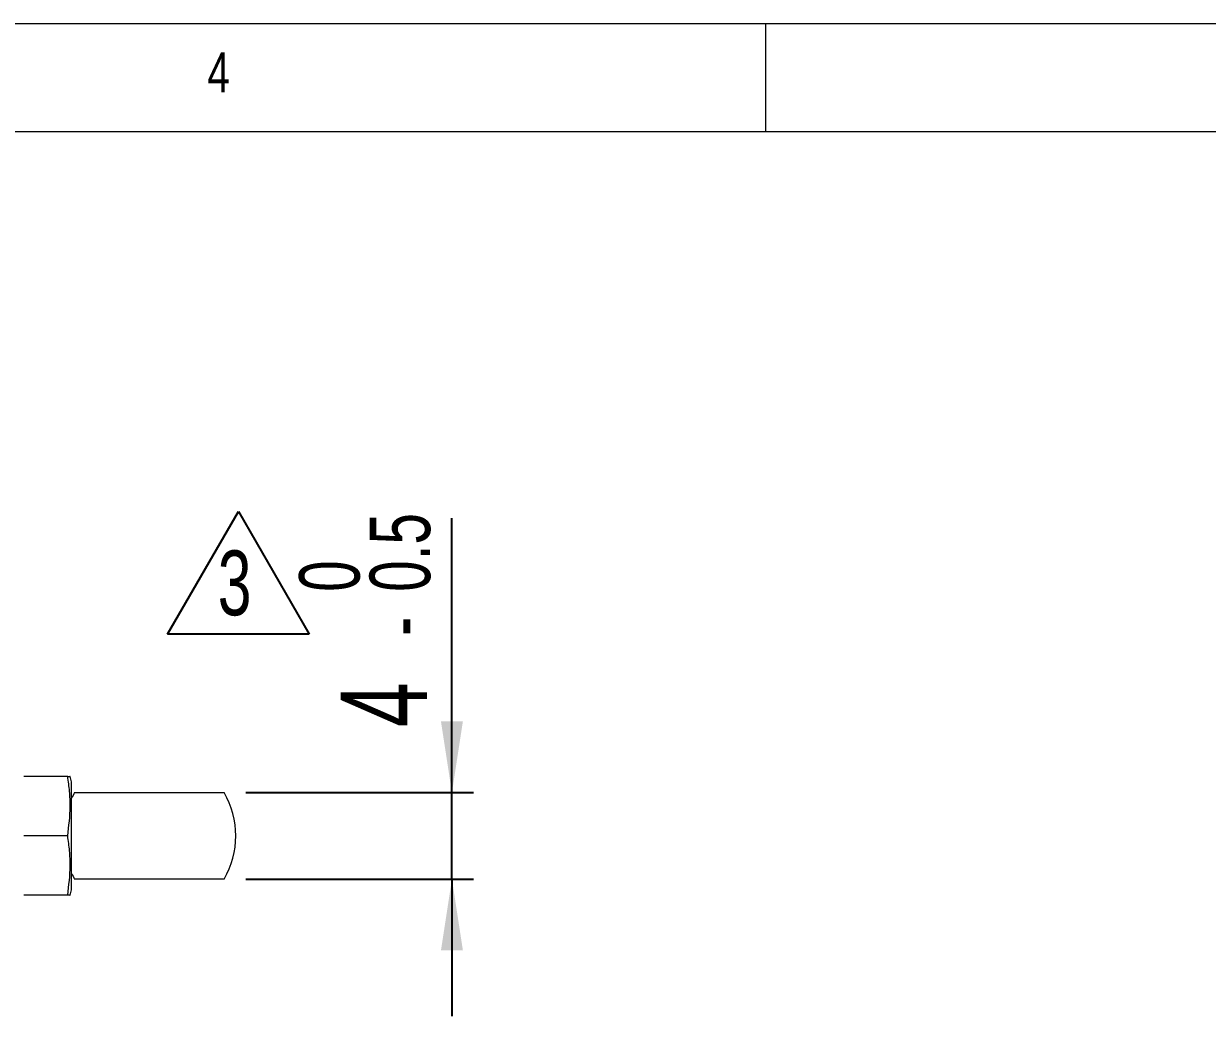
# Model space of a CAD drawing. Header units: millimetres. Extents: x 5 to 415, y 5 to 292.
# Drawn here: x 175.7 to 230.4, y 246.1 to 292 of the extents above; entities that cross this region are included whole.
import ezdxf

# ---------------------------------------------------------------- set-up
doc = ezdxf.new("R2010")
doc.units = ezdxf.units.MM
doc.linetypes.add('CENTERX2', pattern=[20.32, 12.7, -2.54, 2.54, -2.54])
doc.layers.add('CENTER_LINE', color=7, linetype='CENTERX2')
doc.styles.add('SLDTEXTSTYLE0', font='TXT', dxfattribs={"width": 0.7})
doc.styles.add('SLDTEXTSTYLE1', font='TXT', dxfattribs={"width": 0.75})
doc.dimstyles.new('SLDDIMSTYLE6', dxfattribs={"dimtxt": 4, "dimasz": 3.302, "dimexe": 0, "dimexo": 0.0625, "dimgap": 1, "dimtad": 1, "dimrnd": 1e-09, "dimzin": 12, "dimdsep": 46, "dimtxsty": 'SLDTEXTSTYLE0', "dimsah": 1, "dimcen": 0.09, "dimadec": 0, "dimazin": 3, "dimtol": 1, "dimtm": 0.5, "dimtfac": 1, "dimtmove": 0, "dimatfit": 0, "dimfxl": 1, "dimfrac": 2, "dimtolj": 1, "dimarcsym": 0})

# ---------------------------------------------------------------- blocks, each defined once
blk = doc.blocks.new('_D_21')
at = {"layer": 'CENTER_LINE'}
for p, q in [((195.485, 256.421), (195.485, 270.551)), ((185.949, 256.421), (196.485, 256.421)), ((195.485, 252.421), (195.485, 256.421)), ((185.949, 252.421), (196.485, 252.421)), ((195.485, 252.421), (195.485, 246.071))]:
    blk.add_line(p, q, dxfattribs=at)
for points in [[(195.485, 256.421), (195.993, 259.723), (194.977, 259.723)], [(195.485, 252.421), (194.977, 249.119), (195.993, 249.119)]]:
    blk.add_solid(points, dxfattribs=at)
at = {"layer": 'CENTER_LINE', "attachment_point": 1, "rotation": 90, "style": 'SLDTEXTSTYLE0'}
for s, insert, char_height in [('0.5', (191.677, 265.713), 2.8), ('0', (188.415, 265.713), 2.8), ('-', (191.677, 263.676), 2.8), ('4', (190.329, 259.448), 4)]:
    blk.add_mtext(s, dxfattribs=dict(at, insert=insert, char_height=char_height))
blk = doc.blocks.new('SW_NOTE_0_9')
at = {"layer": 'CENTER_LINE', "color": 0}
for p, q in [((-2.32, -0.006), (0.958, 5.673)), ((0.958, 5.673), (4.237, -0.006)), ((4.237, -0.006), (-2.32, -0.006))]:
    blk.add_line(p, q, dxfattribs=at)
at = {"layer": 'CENTER_LINE', "color": 0, "insert": (0, 3.867), "char_height": 3, "attachment_point": 1, "style": 'SLDTEXTSTYLE0'}
blk.add_mtext('3', dxfattribs=at)

msp = doc.modelspace()

# ---------------------------------------------------------------- linework, layer by layer
at = {"color": 7, "linetype": 'Continuous', "lineweight": 18}
for p, q in [((415, 292), (5, 292)), ((210, 292), (210, 287)), ((410.25, 287), (10, 287)), ((177.704, 257.171), (175.666, 257.171)), ((177.885, 256.921), (177.818, 257.171)), ((177.885, 251.921), (177.885, 256.921)), ((178.021, 256.421), (184.949, 256.421)), ((177.704, 254.421), (175.666, 254.421)), ((184.949, 252.421), (178.021, 252.421)), ((177.704, 251.671), (175.666, 251.671)), ((177.818, 251.671), (177.885, 251.921))]:
    msp.add_line(p, q, dxfattribs=at)
for start, end in [(150, 154.1581), (330, 30), (205.8419, 210)]:
    msp.add_arc((181.485, 254.421), 4, start, end, dxfattribs=at)
for points, knots in [([(177.704, 254.421), (177.759, 254.874), (177.842, 255.559), (177.798, 256.479), (177.736, 256.94), (177.704, 257.171)], [0, 0, 0, 0, 0.495074, 0.747494, 1, 1, 1, 1]), ([(177.704, 257.171), (177.767, 257.171), (177.839, 257.171), (177.81, 257.171), (177.806, 257.171)], [0, 0, 0, 0, 0.8668373, 1, 1, 1, 1]), ([(177.704, 251.671), (177.759, 252.124), (177.842, 252.809), (177.798, 253.729), (177.736, 254.19), (177.704, 254.421)], [0, 0, 0, 0, 0.495074, 0.747494, 1, 1, 1, 1]), ([(177.808, 251.671), (177.811, 251.671), (177.84, 251.671), (177.768, 251.671), (177.704, 251.671)], [0, 0, 0, 0, 0.119933, 1, 1, 1, 1])]:
    msp.add_open_spline(points, degree=3, knots=knots, dxfattribs=at)

# ---------------------------------------------------------------- block references
at = {"layer": 'CENTER_LINE'}
msp.add_blockref('SW_NOTE_0_9', (184.648, 263.759), dxfattribs=at)

# ---------------------------------------------------------------- texts
at = {"color": 7, "linetype": 'Continuous', "lineweight": 0, "insert": (184.167, 290.668), "char_height": 1.852, "attachment_point": 1, "style": 'SLDTEXTSTYLE1'}
msp.add_mtext('4', dxfattribs=at)

# ---------------------------------------------------------------- dimensions: what is measured, and where the dimension line sits
at = {"layer": 'CENTER_LINE'}
dim = msp.add_linear_dim(base=(195.485, 256.421), p1=(184.949, 252.421), p2=(184.949, 256.421), angle=90, dimstyle='SLDDIMSTYLE6', dxfattribs=at)
dim.commit()
dim.dimension.update_dxf_attribs({"geometry": '_D_21', "text_midpoint": (195.485, 265), "dimtype": 160})

doc.saveas('drawing.dxf')
